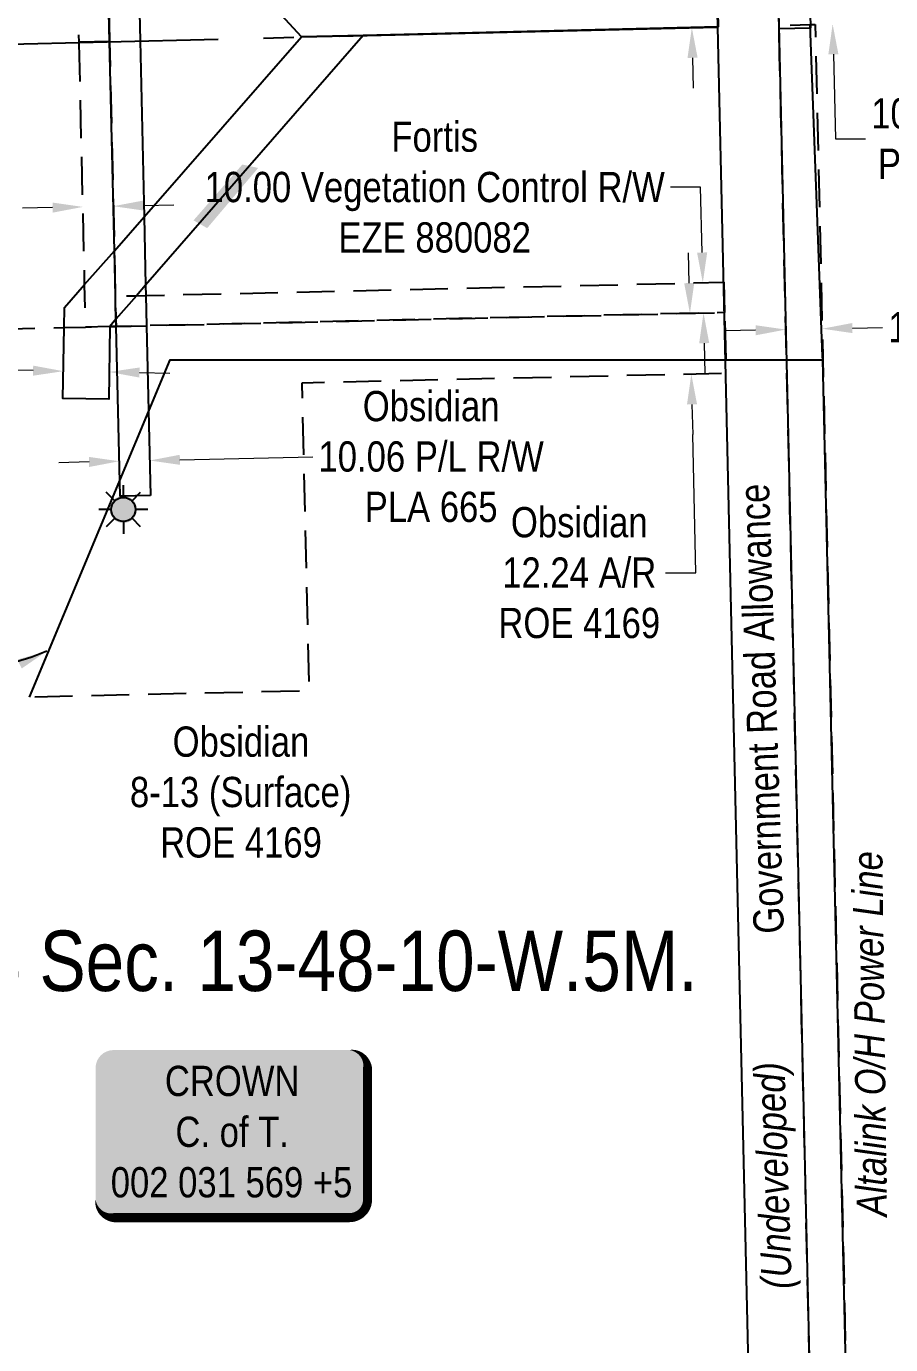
# Model space of a CAD drawing. Extents: x 610781 to 621788, y 5887608 to 5892675.
# Drawn here: x 612262.5 to 612548.3, y 5888900.5 to 5889336.7 of the extents above; entities that cross this region are included whole.
import ezdxf
from ezdxf.enums import TextEntityAlignment as Align

# ---------------------------------------------------------------- set-up
doc = ezdxf.new("R2010")
doc.units = 0
doc.header["$LTSCALE"] = 5
doc.header["$PDSIZE"] = -1.5
for name, pattern in [('foc-ACCESSROAD', [3.75, 2.5, -1.25]), ('foc-FLOWLINE', [3.75, 2.5, -1.25]), ('foc-QUARTERLINE', [33, 25, -3, 2, -3])]:
    doc.linetypes.add(name, pattern=pattern)
doc.layers.get('Defpoints').update_dxf_attribs({"color": 9})
for name, color, linetype in [('AS-OWNER', 7, 'Continuous'), ('AS-POWER', 104, 'foc-POWER'), ('AS-UNDERLAY-H', 141, 'Continuous'), ('C-FLOWLINE', 13, 'foc-FLOWLINE'), ('C-RW', 13, 'Continuous'), ('C-SYMBOL', 7, 'Continuous'), ('C-WS', 13, 'foc-ACCESSROAD'), ('C-WS-S', 13, 'Continuous'), ('F-EZE', 190, 'foc-FLOWLINE'), ('F-RW', 190, 'Continuous'), ('L-ROAD-T', 7, 'Continuous'), ('L-SEC', 7, 'Continuous'), ('L-SECQ', 8, 'foc-QUARTERLINE'), ('L-TITLEDB', 4, 'Continuous')]:
    doc.layers.add(name, color=color, linetype=linetype)
for name, color, linetype, lineweight in [('C-AR-T', 13, 'Continuous', 9), ('C-FLOWLINE-T', 13, 'Continuous', 9), ('C-RW-T', 13, 'Continuous', 9), ('C-WS-T', 13, 'Continuous', 9), ('F-EZE-T', 190, 'Continuous', 9), ('F-RW-T', 190, 'Continuous', 9), ('T-TEXT', 48, 'Continuous', 18)]:
    doc.layers.add(name, color=color, linetype=linetype, lineweight=lineweight)
doc.styles.add('175L', font='ARIALN.TTF', dxfattribs={"height": 20})
doc.styles.add('80', font='ARIALN.TTF', dxfattribs={"height": 10})
doc.styles.add('80CG', font='ARIALN.TTF', dxfattribs={"height": 10})
doc.styles.add('80L', font='ARIALN.TTF', dxfattribs={"height": 10})
doc.styles.add('80LS', font='ARIALNI.TTF', dxfattribs={"height": 10})
doc.styles.add('foc-LtypeFont', font='ARIALN.TTF', dxfattribs={"height": 7.35})
doc.linetypes.add('foc-POWER', pattern='A,6,-1,["P",foc-LtypeFont,S=0.2,R=0,X=-0.625,Y=-0.75],-1.24,4', length=12.24)
doc.linetypes.add('foc-POWER-NOLINE', pattern='A,0,-4,["P",foc-LtypeFont,S=0.2,R=0,X=-0.625,Y=-0.75],-8.24', length=12.24)
doc.dimstyles.new('Compass 5 000', dxfattribs={"dimscale": 5, "dimtxt": 9, "dimasz": 2, "dimexe": 0.2, "dimexo": 0.0625, "dimgap": 0.5, "dimtad": 0, "dimtih": 1, "dimtoh": 1, "dimzin": 0, "dimdsep": 46, "dimtxsty": '80CG', "dimcen": 0.1, "dimse1": 1, "dimse2": 1, "dimclrd": 256, "dimclrt": 256, "dimaunit": 1, "dimadec": 4, "dimazin": 0, "dimtfac": 0.06, "dimtofl": 0, "dimtmove": 0, "dimatfit": 1, "dimfxl": 0.2, "dimtolj": 1, "dimtzin": 0, "dimlwd": -1, "dimarcsym": 0})

# ---------------------------------------------------------------- blocks, each defined once
blk = doc.blocks.new('*D44')
at = {"layer": 'C-RW-T', "transparency": 16777216}
for p, q in [((612283.24, 5889192.56), (612273.24, 5889192.32)), ((612313.29, 5889193.26), (612357.26, 5889194.3))]:
    blk.add_line(p, q, dxfattribs=at)
for points in [[(612283.2, 5889194.22), (612283.27, 5889190.89), (612293.23, 5889192.79)], [(612313.25, 5889194.93), (612313.33, 5889191.6), (612303.29, 5889193.03)]]:
    blk.add_solid(points, dxfattribs=at)
at = {"layer": 'Defpoints', "color": 0, "transparency": 16777216}
for p in [(612293.2, 5889194.06), (612303.26, 5889194.29), (612303.29, 5889193.03)]:
    blk.add_point(p, dxfattribs=at)
at = {"layer": 'C-RW-T', "transparency": 16777216, "insert": (612396.35, 5889194.3), "char_height": 10, "attachment_point": 5, "style": '80CG'}
blk.add_mtext('\\A1;Obsidian\\P10.06 P/L R/W\\PPLA 665', dxfattribs=at)
blk = doc.blocks.new('GAS')
h = blk.add_hatch(color=255)
h.dxf.hatch_style = 1
edge = h.paths.add_edge_path()
edge.add_arc((0, 0), 0.9, 0, 360)
for p, q in [((-0.571, 0.571), (-1.142, 1.142)), ((0, 0.808), (0, 1.616)), ((0.571, 0.571), (1.142, 1.142)), ((-0.808, 0), (-1.616, 0)), ((1.616, 0), (0.808, 0)), ((-0.571, -0.571), (-1.142, -1.142)), ((0, -0.808), (0, -1.616)), ((1.142, -1.142), (0.571, -0.571))]:
    blk.add_line(p, q)
blk.add_circle((0, 0), 0.8)
blk = doc.blocks.new('*D108')
at = {"layer": 'Defpoints', "color": 0, "transparency": 16777216}
for p in [(612487.13, 5889346.47), (612482.55, 5889336.25), (612487.38, 5889336.37)]:
    blk.add_point(p, dxfattribs=at)
at = {"layer": 'F-RW-T', "transparency": 16777216}
for p, q in [((612471.53, 5889378.4), (612481.53, 5889378.4)), ((612481.53, 5889378.4), (612481.82, 5889366.35)), ((612482.06, 5889356.35), (612481.82, 5889366.35)), ((612482.79, 5889326.26), (612483.03, 5889316.26))]:
    blk.add_line(p, q, dxfattribs=at)
for points in [[(612483.73, 5889356.39), (612480.39, 5889356.31), (612482.3, 5889346.35)], [(612484.45, 5889326.3), (612481.12, 5889326.22), (612482.55, 5889336.25)]]:
    blk.add_solid(points, dxfattribs=at)
at = {"layer": 'F-RW-T', "transparency": 16777216, "insert": (612432.44, 5889378.4), "char_height": 10, "attachment_point": 5, "style": '80CG'}
blk.add_mtext('\\A1;Pembina\\P10.06 P/L R/W\\PPlan 2787 KS\\PROE 3661', dxfattribs=at)
blk = doc.blocks.new('*D115')
at = {"layer": 'Defpoints', "color": 0, "transparency": 16777216}
for p in [(612513.17, 5889256.89), (612525.17, 5889257.17), (612525.64, 5889236.63)]:
    blk.add_point(p, dxfattribs=at)
at = {"layer": 'F-EZE-T', "transparency": 16777216}
for p, q in [((612503.64, 5889236.12), (612493.64, 5889235.9)), ((612535.64, 5889236.86), (612545.63, 5889237.08))]:
    blk.add_line(p, q, dxfattribs=at)
for points in [[(612503.6, 5889237.79), (612503.68, 5889234.46), (612513.64, 5889236.35)], [(612535.6, 5889238.52), (612535.67, 5889235.19), (612525.64, 5889236.63)]]:
    blk.add_solid(points, dxfattribs=at)
at = {"layer": 'F-EZE-T', "transparency": 16777216, "insert": (612623.57, 5889237.08), "char_height": 10, "attachment_point": 5, "style": '80CG'}
blk.add_mtext('\\A1;Altalink\\P12.00 Vegetation Control R/W\\PEZE 880265', dxfattribs=at)
blk = doc.blocks.new('*D125')
at = {"layer": 'C-FLOWLINE-T', "transparency": 16777216}
for p, q in [((612271.22, 5889276.71), (612261.22, 5889276.48)), ((612301.28, 5889277.39), (612311.27, 5889277.61))]:
    blk.add_line(p, q, dxfattribs=at)
for points in [[(612271.18, 5889278.37), (612271.25, 5889275.04), (612281.21, 5889276.93)], [(612301.24, 5889279.05), (612301.31, 5889275.72), (612291.28, 5889277.16)]]:
    blk.add_solid(points, dxfattribs=at)
at = {"layer": 'Defpoints', "color": 0, "transparency": 16777216}
for p in [(612280.98, 5889287.13), (612291.05, 5889287.36), (612281.21, 5889276.93)]:
    blk.add_point(p, dxfattribs=at)
at = {"layer": 'C-FLOWLINE-T', "transparency": 16777216, "insert": (612206.22, 5889276.48), "char_height": 10, "attachment_point": 5, "style": '80CG'}
blk.add_mtext('\\A1;Obsidian\\P10.06 Flow Line R/W\\PROE 7120', dxfattribs=at)
blk = doc.blocks.new('*D126')
at = {"layer": 'C-AR-T', "transparency": 16777216}
for p, q in [((612481.69, 5889251.72), (612481.46, 5889261.72)), ((612482.6, 5889211.6), (612482.83, 5889201.61)), ((612483.88, 5889155.89), (612482.83, 5889201.61)), ((612473.88, 5889155.89), (612483.88, 5889155.89))]:
    blk.add_line(p, q, dxfattribs=at)
for points in [[(612483.35, 5889251.76), (612480.02, 5889251.69), (612481.92, 5889241.73)], [(612484.27, 5889211.64), (612480.94, 5889211.56), (612482.38, 5889221.6)]]:
    blk.add_solid(points, dxfattribs=at)
at = {"layer": 'Defpoints', "color": 0, "transparency": 16777216}
for p in [(612480.19, 5889241.69), (612480.65, 5889221.56), (612482.38, 5889221.6)]:
    blk.add_point(p, dxfattribs=at)
at = {"layer": 'C-AR-T', "transparency": 16777216, "insert": (612445.33, 5889155.89), "char_height": 10, "attachment_point": 5, "style": '80CG'}
blk.add_mtext('\\A1;Obsidian\\P12.24 A/R\\PROE 4169', dxfattribs=at)
blk = doc.blocks.new('*D127')
at = {"layer": 'Defpoints', "color": 0, "transparency": 16777216}
for p in [(612461.82, 5889251.28), (612486.18, 5889251.83), (612462.05, 5889241.27)]:
    blk.add_point(p, dxfattribs=at)
at = {"layer": 'F-RW-T', "transparency": 16777216}
for p, q in [((612485.46, 5889283.44), (612475.46, 5889283.44)), ((612485.95, 5889261.83), (612485.46, 5889283.44)), ((612486.63, 5889231.83), (612486.86, 5889221.83))]:
    blk.add_line(p, q, dxfattribs=at)
for points in [[(612487.62, 5889261.87), (612484.28, 5889261.79), (612486.18, 5889251.83)], [(612488.3, 5889231.87), (612484.97, 5889231.79), (612486.41, 5889241.83)]]:
    blk.add_solid(points, dxfattribs=at)
at = {"layer": 'F-RW-T', "transparency": 16777216, "insert": (612397.52, 5889283.44), "char_height": 10, "attachment_point": 5, "style": '80CG'}
blk.add_mtext('\\A1;Fortis\\P10.00 Vegetation Control R/W\\PEZE 880082', dxfattribs=at)
blk = doc.blocks.new('*D128')
at = {"layer": 'Defpoints', "color": 0, "transparency": 16777216}
for p in [(612274.75, 5889222.58), (612274.76, 5889223.06), (612289.93, 5889222.79)]:
    blk.add_point(p, dxfattribs=at)
at = {"layer": 'F-RW-T', "transparency": 16777216}
for p, q in [((612264.75, 5889222.76), (612182.98, 5889224.2)), ((612299.92, 5889222.14), (612309.91, 5889221.97))]:
    blk.add_line(p, q, dxfattribs=at)
for points in [[(612264.78, 5889224.43), (612264.72, 5889221.09), (612274.75, 5889222.58)], [(612299.95, 5889223.81), (612299.89, 5889220.48), (612289.92, 5889222.32)]]:
    blk.add_solid(points, dxfattribs=at)
at = {"layer": 'F-RW-T', "transparency": 16777216, "insert": (612143.9, 5889224.2), "char_height": 10, "attachment_point": 5, "style": '80CG'}
blk.add_mtext('\\A1;Pembina\\P15.24 P/L R/W\\PPlan 3292 KS\\PROE 4348', dxfattribs=at)
blk = doc.blocks.new('*D157')
at = {"layer": 'Defpoints', "color": 0, "transparency": 16777216}
for p in [(612529.31, 5889347.46), (612529.1, 5889337.41), (612529.55, 5889337.42)]:
    blk.add_point(p, dxfattribs=at)
at = {"layer": 'F-RW-T', "transparency": 16777216}
for p, q in [((612528.63, 5889357.45), (612528.39, 5889367.45)), ((612529.34, 5889327.41), (612530.01, 5889299.47)), ((612530.01, 5889299.47), (612540.01, 5889299.47))]:
    blk.add_line(p, q, dxfattribs=at)
for points in [[(612530.29, 5889357.49), (612526.96, 5889357.41), (612528.86, 5889347.45)], [(612531.01, 5889327.45), (612527.68, 5889327.37), (612529.1, 5889337.41)]]:
    blk.add_solid(points, dxfattribs=at)
at = {"layer": 'F-RW-T', "transparency": 16777216, "insert": (612579.1, 5889299.47), "char_height": 10, "attachment_point": 5, "style": '80CG'}
blk.add_mtext('\\A1;Pembina\\P10.06 P/L R/W\\PPlan 2787 KS\\PROE 3661', dxfattribs=at)
blk = doc.blocks.new('*U161')
h = blk.add_hatch(color=255)
edge = h.paths.add_edge_path()
edge.add_line((-39, -28.5), (39, -28.5))
edge.add_arc((39, -22.5), 6, 270, 360)
edge.add_line((45, -22.5), (45, 21))
edge.add_arc((39, 21), 6, 0, 90)
edge.add_line((39, 27), (-39, 27))
edge.add_arc((-39, 21), 6, 90, 180)
edge.add_line((-45, 21), (-45, -22.5))
edge.add_arc((-39, -22.5), 6, 180, 270)
at = {"color": 14, "flags": 128}
blk.add_lwpolyline([(-39, -28.5, 3, 3, 0), (39, -28.5, 3, 3, 0.414214), (45, -22.5, 3, 3, 0), (45, 21, 3, 0, 0.414214), (39, 27, 0, 0, 0), (-39, 27, 0, 0, 0.414214), (-45, 21, 0, 0, 0), (-45, -22.5, 0, 3, 0.414214)], format="xyseb", close=True, dxfattribs=at)
at = {"color": 14, "style": '80'}
blk.add_attdef('ENTER_TEXT_001', (-26.85, -4.92), '', height=10, dxfattribs=at)

msp = doc.modelspace()

# ---------------------------------------------------------------- hatches: boundary and pattern name
at = {"layer": 'AS-UNDERLAY-H'}
h = msp.add_hatch(color=256, dxfattribs=at)
h.dxf.hatch_style = 1
h.paths.add_polyline_path([(612339.169, 5889289.822), (612333.925, 5889290.951), (612317.79, 5889272.486), (612322.307, 5889269.905)])

# ---------------------------------------------------------------- linework, layer by layer
at = {"layer": 'AS-POWER', "flags": 128}
for points in [[(612525.873, 5889226.388), (612525.787, 5889227.402), (612521.688, 5889337.233)], [(612263.614, 5889114.719), (612310.02, 5889226.3), (612525.873, 5889226.388)]]:
    msp.add_lwpolyline(points, dxfattribs=at)
at = {"layer": 'AS-POWER', "linetype": 'foc-POWER-NOLINE', "flags": 128}
msp.add_lwpolyline([(612541.38, 5888547.708), (612537.123, 5888734.37), (612525.873, 5889226.388)], dxfattribs=at)
at = {"layer": 'C-FLOWLINE', "flags": 128}
msp.add_lwpolyline([(612292.128, 5889239.778), (612292.182, 5889237.392), (612290.104, 5889237.381), (612282.116, 5889237.196), (612281.798, 5889251.232), (612279.979, 5889331.394), (612290.041, 5889331.637), (612291.612, 5889262.443), (612291.953, 5889247.393), (612292.128, 5889239.778)], close=True, dxfattribs=at)
at = {"layer": 'C-RW'}
msp.add_lwpolyline([(612303.567, 5889181.46), (612293.505, 5889181.223), (612292.182, 5889237.392), (612292.128, 5889239.778), (612291.953, 5889247.393), (612291.612, 5889262.443), (612290.041, 5889331.637), (612288.402, 5889403.801), (612288.384, 5889404.626), (612288.372, 5889405.165), (612295.465, 5889410.98), (612298.255, 5889413.268), (612298.267, 5889412.729), (612298.379, 5889407.833), (612298.724, 5889392.606), (612300.104, 5889331.88), (612301.425, 5889273.653), (612301.938, 5889251.039), (612302.016, 5889247.624), (612302.243, 5889237.621), (612303.567, 5889181.46)], close=True, dxfattribs=at)
at = {"layer": 'C-WS', "flags": 128}
for points in [[(612290.041, 5889331.637), (612279.979, 5889331.394), (612278.499, 5889396.523), (612278.487, 5889397.062), (612287.673, 5889404.593), (612288.372, 5889405.165), (612288.384, 5889404.626), (612288.402, 5889403.801), (612290.041, 5889331.637)], [(612290.104, 5889237.381), (612292.182, 5889237.392), (612302.243, 5889237.621), (612493.396, 5889241.989), (612493.856, 5889221.863), (612353.608, 5889218.658), (612355.934, 5889116.829), (612233.979, 5889114.042), (612232.871, 5889162.532), (612232.299, 5889187.57), (612231.714, 5889213.148), (612231.191, 5889235.997), (612237.527, 5889236.142), (612275.004, 5889236.998), (612282.116, 5889237.196), (612290.104, 5889237.381)]]:
    msp.add_lwpolyline(points, close=True, dxfattribs=at)
at = {"layer": 'F-EZE', "flags": 128}
for points in [[(612537.123, 5888734.37), (612525.117, 5888734.116), (612511.339, 5889336.986), (612521.688, 5889337.233), (612523.337, 5889337.273), (612537.123, 5888734.37)], [(612493.167, 5889251.992), (612493.396, 5889241.989), (612302.243, 5889237.62), (612292.181, 5889237.392), (612292.127, 5889239.778), (612291.952, 5889247.393), (612298.901, 5889247.553), (612302.016, 5889247.624), (612493.167, 5889251.992)]]:
    msp.add_lwpolyline(points, close=True, dxfattribs=at)
at = {"layer": 'F-RW'}
for points in [[(612373.919, 5889333.665), (612353.522, 5889333.171), (612298.724, 5889392.606), (612288.402, 5889403.801), (612287.961, 5889404.28), (612287.673, 5889404.593), (612288.372, 5889405.165), (612295.464, 5889410.981), (612295.754, 5889410.668), (612298.379, 5889407.833), (612357.843, 5889343.583), (612491.008, 5889346.549), (612491.236, 5889336.503), (612373.919, 5889333.665)], [(612290.104, 5889237.381), (612289.811, 5889213.298), (612274.592, 5889213.577), (612275.004, 5889236.998), (612275.12, 5889243.604), (612281.798, 5889251.232), (612291.612, 5889262.443), (612301.425, 5889273.653), (612353.522, 5889333.171), (612373.919, 5889333.665), (612301.938, 5889251.039), (612298.901, 5889247.552), (612292.128, 5889239.778), (612290.104, 5889237.381)]]:
    msp.add_lwpolyline(points, close=True, dxfattribs=at)
at = {"layer": 'L-SEC'}
for points in [[(612509.544, 5888532.564), (612491.172, 5889336.431), (612472.938, 5890140.722)], [(612493.042, 5890141.19), (612511.276, 5889336.886), (612529.647, 5888533.047)]]:
    msp.add_lwpolyline(points, dxfattribs=at)
at = {"layer": 'L-SECQ'}
msp.add_line((610881.373, 5889297.557), (612491.172, 5889336.431), dxfattribs=at)
at = {"layer": 'L-TITLEDB'}
msp.add_lwpolyline([(612503.461, 5890140.346), (612513.636, 5889692.555), (612513.977, 5889677.55), (612517.371, 5889528.187), (612517.829, 5889508.061), (612519.698, 5889425.839), (612520.038, 5889410.849), (612521.511, 5889346.103), (612521.737, 5889336.069), (612511.389, 5889335.821), (612493.155, 5890140.104)], dxfattribs=at)

# ---------------------------------------------------------------- block references
at = {"layer": 'AS-OWNER'}
ref = msp.add_blockref('*U161', (612330.361, 5888971.032), dxfattribs=dict(at, xscale=0.999224410433348, yscale=0.999224410433348, zscale=0.999224410433348))
ref.add_attrib('ENTER_TEXT_001', 'CROWN', (612308.318, 5888982.795), dxfattribs={"layer": '0', "color": 14, "height": 9.9922, "style": '80'})
ref.add_attrib('ENTER_TEXT_002', 'C. of T.', (612311.811, 5888965.965), dxfattribs={"layer": '0', "color": 14, "height": 9.9922, "style": '80'})
ref.add_attrib('ENTER_TEXT_003', '002 031 569 +5', (612290.423, 5888949.27), dxfattribs={"layer": '0', "color": 14, "height": 9.99224, "style": '80'})
at = {"layer": 'C-WS-S', "xscale": 5.00000000000004, "yscale": 5.00000000000004, "zscale": 5.00000000000004}
msp.add_blockref('GAS', (612294.595, 5889176.831), dxfattribs=at)

# ---------------------------------------------------------------- texts
at = {"layer": 'AS-POWER', "insert": (612537.087, 5888942.861), "char_height": 9.99239, "attachment_point": 1, "rotation": 90.73296, "style": '175L'}
msp.add_mtext_dynamic_manual_height_columns('{\\fArial Narrow|b0|i1|c0|p34;Altalink O/H Power Line}', width=126.12705, gutter_width=99.961, heights=[0], dxfattribs=at)
at = {"layer": 'C-SYMBOL', "color": 3, "style": '175L'}
msp.add_text('S.E.1/4 Sec. 13-48-10-W.5M.', height=19.99218, dxfattribs=at).set_placement((612334.951, 5889011.535), align=Align.BOTTOM_CENTER)
at = {"layer": 'C-WS-T', "insert": (612279.944, 5889105.036), "char_height": 10, "attachment_point": 1, "style": '80L'}
msp.add_mtext_dynamic_manual_height_columns('\\pi30.934;Obsidian\\P\\pi16.818;8-13 (Surface)\\P\\pi26.804;ROE 4169', width=105.70255, gutter_width=50, heights=[0], dxfattribs=at)
at = {"layer": 'L-ROAD-T', "style": '80L'}
msp.add_text('Government Road Allowance', height=9.99609, rotation=91.90128, dxfattribs=at).set_placement((612505.541, 5889110.917), align=Align.MIDDLE_CENTER)
at = {"layer": 'T-TEXT', "style": '80LS'}
msp.add_text('(Undeveloped)', height=9.99609, rotation=91.90128, dxfattribs=at).set_placement((612509.379, 5888956.469), align=Align.MIDDLE_CENTER)

# ---------------------------------------------------------------- dimensions: what is measured, and where the dimension line sits
at = {"layer": 'C-AR-T'}
dim = msp.add_linear_dim(base=(612482.376, 5889221.6), p1=(612480.192, 5889241.688), p2=(612480.652, 5889221.561), angle=271.30883, text='Obsidian\\P12.24 A/R\\PROE 4169', dimstyle='Compass 5 000', override={"dimtmove": 1}, dxfattribs=at)
dim.commit()
dim.dimension.update_dxf_attribs({"geometry": '*D126', "text_midpoint": (612473.445, 5889155.888), "dimtype": 161})
at = {"layer": 'C-FLOWLINE-T'}
dim = msp.add_linear_dim(base=(612281.214, 5889276.933), p1=(612291.046, 5889287.363), p2=(612280.983, 5889287.135), angle=181.29973, text='Obsidian\\P10.06 Flow Line R/W\\PROE 7120', dimstyle='Compass 5 000', override={"dimtfill": 0}, dxfattribs=at)
dim.commit()
dim.dimension.update_dxf_attribs({"geometry": '*D125', "text_midpoint": (612206.22, 5889276.479), "dimtype": 161})
at = {"layer": 'C-RW-T'}
dim = msp.add_linear_dim(base=(612303.294, 5889193.029), p1=(612293.203, 5889194.056), p2=(612303.264, 5889194.293), angle=1.35009, text='Obsidian\\P10.06 P/L R/W\\PPLA 665', dimstyle='Compass 5 000', dxfattribs=at)
dim.commit()
dim.dimension.update_dxf_attribs({"geometry": '*D44', "text_midpoint": (612396.35, 5889194.301), "dimtype": 161})
at = {"layer": 'F-EZE-T'}
dim = msp.add_linear_dim(base=(612525.638, 5889236.627), p1=(612513.17, 5889256.894), p2=(612525.169, 5889257.168), angle=1.30985, text='Altalink\\P12.00 Vegetation Control R/W\\PEZE 880265', dimstyle='Compass 5 000', dxfattribs=at)
dim.commit()
dim.dimension.update_dxf_attribs({"geometry": '*D115', "text_midpoint": (612623.566, 5889237.085), "dimtype": 161})
at = {"layer": 'F-RW-T'}
for base, p1, p2, angle, text, override, picture, middle in [((612482.545, 5889336.254), (612487.132, 5889346.472), (612487.376, 5889336.371), 271.38329, 'Pembina\\P10.06 P/L R/W\\PPlan 2787 KS\\PROE 3661', {"dimtmove": 1}, '*D108', (612472.923, 5889378.403)), ((612486.178, 5889251.833), (612462.049, 5889241.273), (612461.821, 5889251.276), 91.30932, 'Fortis\\P10.00 Vegetation Control R/W\\PEZE 880082', {"dimgap": 0.5, "dimtfill": 0}, '*D127', (612397.522, 5889283.443))]:
    dim = msp.add_linear_dim(base=base, p1=p1, p2=p2, angle=angle, text=text, dimstyle='Compass 5 000', override=override, dxfattribs=at)
    dim.commit()
    dim.dimension.update_dxf_attribs({"geometry": picture, "text_midpoint": middle, "dimtype": 161})
for base, p1, p2, angle, text, picture, middle in [((612529.104, 5889337.41), (612529.313, 5889347.463), (612529.552, 5889337.421), 271.36861, 'Pembina\\P10.06 P/L R/W\\PPlan 2787 KS\\PROE 3661', '*D157', (612579.096, 5889299.472)), ((612274.75, 5889222.584), (612289.926, 5889222.791), (612274.759, 5889223.057), 178.99343, 'Pembina\\P15.24 P/L R/W\\PPlan 3292 KS\\PROE 4348', '*D128', (612143.897, 5889224.196))]:
    dim = msp.add_linear_dim(base=base, p1=p1, p2=p2, angle=angle, text=text, dimstyle='Compass 5 000', dxfattribs=at)
    dim.commit()
    dim.dimension.update_dxf_attribs({"geometry": picture, "text_midpoint": middle, "dimtype": 161})

# ---------------------------------------------------------------- leaders
at = {"layer": 'AS-POWER', "path_type": 1}
msp.add_leader([(612269.309, 5889129.985), (612243.971, 5889117.98), (612238.152, 5889102.974)], dimstyle='Compass 5 000', dxfattribs=at)

doc.saveas('drawing.dxf')
